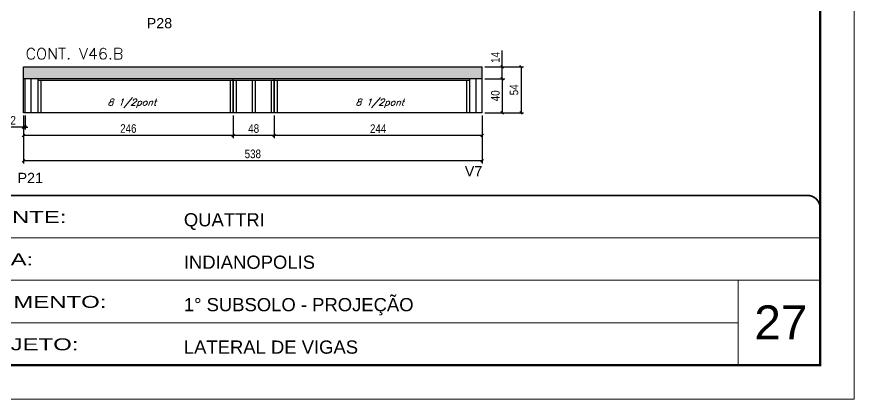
# Model space of a CAD drawing. Header units: millimetres. Extents: x 2921 to 9246, y 316 to 11751.
# Drawn here: x 6594 to 7576, y 2613 to 3062 of the extents above; entities that cross this region are included whole.
import ezdxf

# ---------------------------------------------------------------- set-up
doc = ezdxf.new("R2010")
doc.units = ezdxf.units.MM
doc.linetypes.add('CONTINUO', pattern=[0])
doc.linetypes.add('DASHED', pattern=[0.75, 0.5, -0.25])
for name, color, linetype in [('1', 3, 'Continuous'), ('5', 5, 'Continuous'), ('COTA', 241, 'Continuous'), ('Painéis', 200, 'Continuous'), ('SARR_2.2x7', 40, 'Continuous'), ('SARR_3.5x7', 81, 'Continuous'), ('texto', 7, 'Continuous')]:
    doc.layers.add(name, color=color, linetype=linetype)
for name, color, linetype, lineweight in [('CARIMBO', 255, 'Continuous', 9), ('Folhas', 255, 'Continuous', 9), ('SARRAFO DE PRESSAO', 251, 'DASHED', 9), ('Texto Seção', 7, 'Continuous', 15)]:
    doc.layers.add(name, color=color, linetype=linetype, lineweight=lineweight)
doc.styles.add('arial', font='arial.ttf')
doc.styles.add('COTA TECNICA', font='techl___.ttf', dxfattribs={"height": 10})
doc.styles.add('REGUA-120', font='ROMANS.shx', dxfattribs={"height": 15})
doc.styles.add('Romans', font='romans.shx')
doc.styles.get("Standard").update_dxf_attribs({"font": 'arial.ttf'})
doc.styles.add('Tecnologia', font='')
doc.styles.get('Tecnologia').set_extended_font_data('Forgotten Futurist')
doc.dimstyles.new('PAINEL', dxfattribs={"dimtxt": 10, "dimasz": 3, "dimexe": 3, "dimexo": 3, "dimgap": 3, "dimtad": 1, "dimdec": 1, "dimzin": 12, "dimdsep": 46, "dimtxsty": 'COTA TECNICA', "dimblk1": 'OBLIQUE', "dimblk2": 'OBLIQUE', "dimsah": 1, "dimcen": 0.9, "dimclrd": 4, "dimclre": 4, "dimclrt": 240, "dimadec": 1, "dimazin": 3, "dimtfac": 1, "dimtdec": 1, "dimtmove": 0, "dimatfit": 3, "dimfxl": 1, "dimtolj": 1, "dimtzin": 12, "dimarcsym": 0})

# ---------------------------------------------------------------- blocks, each defined once
blk = doc.blocks.new('9999999999')
at = {"color": 30, "linetype": 'CONTINUO'}
for p, q in [((98564.56, 34379.64), (99583.98, 34379.64)), ((98564.56, 34329.83), (99487.98, 34329.83)), ((99583.98, 34329.83), (99487.98, 34329.83)), ((99487.98, 34329.83), (99487.98, 34230.21)), ((98564.56, 34280.02), (99487.98, 34280.02))]:
    blk.add_line(p, q, dxfattribs=at)
at = {"color": 30, "linetype": 'CONTINUO', "const_width": 2}
blk.add_lwpolyline([(99583.98, 34230.21), (99583.98, 34414.45, 0.414214), (99568.98, 34429.45), (98228.98, 34429.45, 0.414214), (98213.98, 34414.45), (98213.98, 34245.21, 0.414214), (98228.98, 34230.21), (99583.98, 34230.21)], format="xyb", dxfattribs=at)
at = {"layer": 'Folhas'}
blk.add_lwpolyline([(98138.98, 34190.21), (99623.98, 34190.21), (99623.98, 35240.21), (98138.98, 35240.21)], close=True, dxfattribs=at)
at = {"layer": 'Folhas', "color": 30, "const_width": 3}
blk.add_lwpolyline([(98213.98, 34230.21), (99583.98, 34230.21), (99583.98, 35200.21), (98213.98, 35200.21)], close=True, dxfattribs=at)
at = {"color": 7, "linetype": 'Continuous', "ltscale": 5, "style": 'arial'}
for s, height, p in [('QUATTRI', 15.483, (98837.68, 34393.13)), ('INDIANOPOLIS', 15.4829, (98837.68, 34343.32)), ('1° SUBSOLO - PROJEÇÃO', 15.4829, (98837.68, 34293.51)), ('LATERAL DE VIGAS', 15.4829, (98837.68, 34243.7))]:
    blk.add_text(s, height=height, dxfattribs=at).set_placement(p)
at = {"layer": 'Folhas', "color": 7, "style": 'Tecnologia', "width": 1.5}
for s, p in [('CLIENTE:', (98573.65, 34397.17)), ('OBRA:', (98573.65, 34347.31)), ('PAVIMENTO:', (98573.65, 34297.5)), ('PROJETO:', (98573.65, 34247.69))]:
    blk.add_text(s, height=14, dxfattribs=at).set_placement(p)
blk = doc.blocks.new('_Oblique')
at = {"layer": '1', "color": 0, "lineweight": -2}
blk.add_line((-0.5, -0.5), (0.5, 0.5), dxfattribs=at)
blk = doc.blocks.new('*D450')
at = {"layer": 'COTA', "color": 4, "linetype": 'ByBlock', "lineweight": -2, "transparency": 16777216}
for p, q in [((6895.72, 2946.22), (6895.72, 2919.68)), ((7139.72, 2946.22), (7139.72, 2919.68)), ((7139.72, 2922.68), (6895.72, 2922.68))]:
    blk.add_line(p, q, dxfattribs=at)
at = {"layer": 'Defpoints', "color": 0, "linetype": 'ByBlock', "transparency": 16777216}
for p in [(6895.72, 2949.22), (7139.72, 2949.22), (6895.72, 2922.68)]:
    blk.add_point(p, dxfattribs=at)
at = {"layer": 'COTA', "color": 4, "linetype": 'ByBlock', "lineweight": -2, "transparency": 16777216, "xscale": 3, "yscale": 3, "zscale": 3, "rotation": 180}
blk.add_blockref('_Oblique', (6895.72, 2922.68), dxfattribs=at)
at = {"layer": 'COTA', "color": 4, "linetype": 'ByBlock', "lineweight": -2, "transparency": 16777216, "xscale": 3, "yscale": 3, "zscale": 3}
blk.add_blockref('_Oblique', (7139.72, 2922.68), dxfattribs=at)
at = {"layer": 'COTA', "color": 240, "linetype": 'ByBlock', "transparency": 16777216, "insert": (7017.72, 2930.75), "char_height": 10, "attachment_point": 5, "style": 'COTA TECNICA'}
blk.add_mtext('\\A1;244', dxfattribs=at)
blk = doc.blocks.new('*D451')
at = {"layer": 'COTA', "color": 4, "linetype": 'ByBlock', "lineweight": -2, "transparency": 16777216}
for p, q in [((6601.72, 2946.22), (6601.72, 2919.68)), ((6847.72, 2946.22), (6847.72, 2919.68)), ((6847.72, 2922.68), (6601.72, 2922.68))]:
    blk.add_line(p, q, dxfattribs=at)
at = {"layer": 'Defpoints', "color": 0, "linetype": 'ByBlock', "transparency": 16777216}
for p in [(6601.72, 2949.22), (6847.72, 2949.22), (6601.72, 2922.68)]:
    blk.add_point(p, dxfattribs=at)
at = {"layer": 'COTA', "color": 4, "linetype": 'ByBlock', "lineweight": -2, "transparency": 16777216, "xscale": 3, "yscale": 3, "zscale": 3, "rotation": 180}
blk.add_blockref('_Oblique', (6601.72, 2922.68), dxfattribs=at)
at = {"layer": 'COTA', "color": 4, "linetype": 'ByBlock', "lineweight": -2, "transparency": 16777216, "xscale": 3, "yscale": 3, "zscale": 3}
blk.add_blockref('_Oblique', (6847.72, 2922.68), dxfattribs=at)
at = {"layer": 'COTA', "color": 240, "linetype": 'ByBlock', "transparency": 16777216, "insert": (6724.72, 2930.78), "char_height": 10, "width": 210.731, "attachment_point": 5, "style": 'COTA TECNICA'}
blk.add_mtext('\\A1;246', dxfattribs=at)
blk = doc.blocks.new('*D1004')
at = {"layer": 'COTA', "color": 4, "linetype": 'ByBlock', "lineweight": -2, "transparency": 16777216}
for p, q in [((6601.72, 2946.22), (6601.72, 2889.8)), ((7139.72, 2946.22), (7139.72, 2889.8)), ((7139.72, 2892.8), (6601.72, 2892.8))]:
    blk.add_line(p, q, dxfattribs=at)
at = {"layer": 'Defpoints', "color": 0, "linetype": 'ByBlock', "transparency": 16777216}
for p in [(6601.72, 2949.22), (7139.72, 2949.22), (6601.72, 2892.8)]:
    blk.add_point(p, dxfattribs=at)
at = {"layer": 'COTA', "color": 4, "linetype": 'ByBlock', "lineweight": -2, "transparency": 16777216, "xscale": 3, "yscale": 3, "zscale": 3, "rotation": 180}
blk.add_blockref('_Oblique', (6601.72, 2892.8), dxfattribs=at)
at = {"layer": 'COTA', "color": 4, "linetype": 'ByBlock', "lineweight": -2, "transparency": 16777216, "xscale": 3, "yscale": 3, "zscale": 3}
blk.add_blockref('_Oblique', (7139.72, 2892.8), dxfattribs=at)
at = {"layer": 'COTA', "color": 240, "linetype": 'ByBlock', "transparency": 16777216, "insert": (6870.72, 2901.04), "char_height": 10, "attachment_point": 5, "style": 'COTA TECNICA'}
blk.add_mtext('\\A1;538', dxfattribs=at)
blk = doc.blocks.new('*D452')
at = {"layer": 'COTA', "color": 4, "linetype": 'ByBlock', "lineweight": -2, "transparency": 16777216}
for p, q in [((6847.72, 2946.22), (6847.72, 2919.68)), ((6895.72, 2946.22), (6895.72, 2919.68)), ((6895.72, 2922.68), (6847.72, 2922.68))]:
    blk.add_line(p, q, dxfattribs=at)
at = {"layer": 'Defpoints', "color": 0, "linetype": 'ByBlock', "transparency": 16777216}
for p in [(6847.72, 2949.22), (6895.72, 2949.22), (6847.72, 2922.68)]:
    blk.add_point(p, dxfattribs=at)
at = {"layer": 'COTA', "color": 4, "linetype": 'ByBlock', "lineweight": -2, "transparency": 16777216, "xscale": 3, "yscale": 3, "zscale": 3, "rotation": 180}
blk.add_blockref('_Oblique', (6847.72, 2922.68), dxfattribs=at)
at = {"layer": 'COTA', "color": 4, "linetype": 'ByBlock', "lineweight": -2, "transparency": 16777216, "xscale": 3, "yscale": 3, "zscale": 3}
blk.add_blockref('_Oblique', (6895.72, 2922.68), dxfattribs=at)
at = {"layer": 'COTA', "color": 240, "linetype": 'ByBlock', "transparency": 16777216, "insert": (6871.72, 2930.77), "char_height": 10, "attachment_point": 5, "style": 'COTA TECNICA'}
blk.add_mtext('\\A1;48', dxfattribs=at)
blk = doc.blocks.new('*D453')
at = {"layer": 'COTA', "color": 4, "linetype": 'ByBlock', "lineweight": -2, "transparency": 16777216}
for p, q in [((6601.72, 2946.22), (6601.72, 2929.55)), ((6603.72, 2946.22), (6603.72, 2929.55)), ((6601.72, 2932.55), (6583.6, 2932.55)), ((6603.72, 2932.55), (6601.72, 2932.55)), ((6603.72, 2932.55), (6606.72, 2932.55))]:
    blk.add_line(p, q, dxfattribs=at)
at = {"layer": 'Defpoints', "color": 0, "linetype": 'ByBlock', "transparency": 16777216}
for p in [(6601.72, 2949.22), (6603.72, 2949.22), (6601.72, 2932.55)]:
    blk.add_point(p, dxfattribs=at)
at = {"layer": 'COTA', "color": 4, "linetype": 'ByBlock', "lineweight": -2, "transparency": 16777216, "xscale": 3, "yscale": 3, "zscale": 3}
blk.add_blockref('_Oblique', (6601.72, 2932.55), dxfattribs=at)
at = {"layer": 'COTA', "color": 4, "linetype": 'ByBlock', "lineweight": -2, "transparency": 16777216, "xscale": 3, "yscale": 3, "zscale": 3, "rotation": 180}
blk.add_blockref('_Oblique', (6603.72, 2932.55), dxfattribs=at)
at = {"layer": 'COTA', "color": 240, "linetype": 'ByBlock', "transparency": 16777216, "insert": (6589.66, 2940.55), "char_height": 10, "attachment_point": 5, "style": 'COTA TECNICA'}
blk.add_mtext('\\A1;2', dxfattribs=at)
blk = doc.blocks.new('*D454')
at = {"layer": 'Defpoints', "color": 0, "transparency": 16777216}
for p in [(7139.72, 2989.22), (7139.72, 2949.22), (7163.3, 2949.22)]:
    blk.add_point(p, dxfattribs=at)
at = {"layer": 'Painéis', "color": 4, "lineweight": -2, "transparency": 16777216}
for p, q in [((7142.72, 2989.22), (7166.3, 2989.22)), ((7163.3, 2989.22), (7163.3, 2949.22)), ((7142.72, 2949.22), (7166.3, 2949.22))]:
    blk.add_line(p, q, dxfattribs=at)
at = {"layer": 'Painéis', "color": 4, "lineweight": -2, "transparency": 16777216, "xscale": 3, "yscale": 3, "zscale": 3}
for p, rotation in [((7163.3, 2989.22), 90), ((7163.3, 2949.22), 270)]:
    blk.add_blockref('_Oblique', p, dxfattribs=dict(at, rotation=rotation))
at = {"layer": 'Painéis', "color": 240, "lineweight": 5, "transparency": 16777216, "insert": (7155.2, 2969.22), "char_height": 10, "attachment_point": 5, "rotation": 90, "style": 'COTA TECNICA'}
blk.add_mtext('\\A1;40', dxfattribs=at)
blk = doc.blocks.new('*D455')
at = {"layer": 'Defpoints', "color": 0, "transparency": 16777216}
for p in [(7139.72, 3003.22), (7163.3, 3003.22), (7139.72, 2989.22)]:
    blk.add_point(p, dxfattribs=at)
at = {"layer": 'Painéis', "color": 4, "lineweight": -2, "transparency": 16777216}
for p, q in [((7163.3, 3003.22), (7163.3, 3022.33)), ((7142.72, 3003.22), (7166.3, 3003.22)), ((7163.3, 2989.22), (7163.3, 3003.22)), ((7142.72, 2989.22), (7166.3, 2989.22))]:
    blk.add_line(p, q, dxfattribs=at)
at = {"layer": 'Painéis', "color": 4, "lineweight": -2, "transparency": 16777216, "xscale": 3, "yscale": 3, "zscale": 3}
for p, rotation in [((7163.3, 3003.22), 90), ((7163.3, 2989.22), 270)]:
    blk.add_blockref('_Oblique', p, dxfattribs=dict(at, rotation=rotation))
at = {"layer": 'Painéis', "color": 240, "lineweight": 5, "transparency": 16777216, "insert": (7155.23, 3014.28), "char_height": 10, "attachment_point": 5, "rotation": 90, "style": 'COTA TECNICA'}
blk.add_mtext('\\A1;14', dxfattribs=at)
blk = doc.blocks.new('*D456')
at = {"layer": 'Defpoints', "color": 0, "transparency": 16777216}
for p in [(7139.72, 3003.22), (7139.72, 2949.22), (7185.29, 2949.22)]:
    blk.add_point(p, dxfattribs=at)
at = {"layer": 'Painéis', "color": 4, "lineweight": -2, "transparency": 16777216}
for p, q in [((7142.72, 3003.22), (7188.29, 3003.22)), ((7185.29, 3003.22), (7185.29, 2949.22)), ((7142.72, 2949.22), (7188.29, 2949.22))]:
    blk.add_line(p, q, dxfattribs=at)
at = {"layer": 'Painéis', "color": 4, "lineweight": -2, "transparency": 16777216, "xscale": 3, "yscale": 3, "zscale": 3}
for p, rotation in [((7185.29, 3003.22), 90), ((7185.29, 2949.22), 270)]:
    blk.add_blockref('_Oblique', p, dxfattribs=dict(at, rotation=rotation))
at = {"layer": 'Painéis', "color": 240, "lineweight": 5, "transparency": 16777216, "insert": (7177.18, 2976.22), "char_height": 10, "attachment_point": 5, "rotation": 90, "style": 'COTA TECNICA'}
blk.add_mtext('\\A1;54', dxfattribs=at)

msp = doc.modelspace()

# ---------------------------------------------------------------- hatches: boundary and pattern name
at = {"layer": 'COTA', "linetype": 'ByBlock'}
h = msp.add_hatch(dxfattribs=at)
h.set_pattern_fill('AR-CONC', color=256, scale=0.03)
h.set_pattern_definition([(50, (-125107.7465, -30894.738), (5.46554007, -0.47817257), [0.5715, -6.2865]), (355, (-125107.7465, -30894.738), (-1.05730264, 5.73170536), [0.4572, -5.02921753]), (100.4514447, (-125107.291, -30894.778), (4.40823741, 5.25353256), [0.48570026, -5.34270734]), (46.1842, (-125107.7465, -30893.214), (8.13237123, -1.26126984), [0.85725, -9.42975]), (96.6355576, (-125107.069, -30893.319), (7.122124, 7.42278374), [0.7285507, -8.01406824]), (351.184151, (-125107.7465, -30893.214), (7.122124, 7.42278374), [0.685799, -7.54379196]), (21, (-125106.9845, -30893.595), (4.54843174, -3.06795595), [0.5715, -6.2865]), (326, (-125106.9845, -30893.595), (1.85406085, 5.52563898), [0.4572, -5.0292]), (71.451445, (-125106.6055, -30893.8507), (6.40249258, 2.45768307), [0.48570026, -5.34269813]), (37.5, (-125107.7465, -30894.738), (0.092658098, 2.536651166), [0, -4.96824, 0, -5.1054, 0, -5.04825]), (7.5, (-125107.7465, -30894.738), (2.004589875, 3.005417245), [0, -2.91084, 0, -4.85394, 0, -1.92405]), (327.5, (-125109.4458, -30894.738), (4.067717855, -0.17186232), [0, -1.905, 0, -5.9436, 0, -7.8867]), (317.5, (-125110.2078, -30894.738), (4.44387544, 0.76279473), [0, -2.4765, 0, -3.94716, 0, -5.6007])])
h.paths.add_polyline_path([(7139.72, 3003.22), (7139.72, 2989.22), (6601.72, 2989.22), (6601.72, 3003.22)])

# ---------------------------------------------------------------- linework, layer by layer
for p, q in [((6601.72, 3003.22), (7139.72, 3003.22)), ((6601.72, 2989.22), (6601.72, 3003.22)), ((7139.72, 2989.22), (7139.72, 3003.22))]:
    msp.add_line(p, q, dxfattribs=at)
at = {"layer": 'Painéis', "linetype": 'ByBlock'}
for p, q in [((7139.72, 2989.22), (6601.72, 2989.22)), ((6601.72, 2949.22), (6601.72, 2989.22)), ((6603.72, 2949.22), (6603.72, 2989.22)), ((6847.72, 2949.22), (6847.72, 2989.22)), ((6895.72, 2949.22), (6895.72, 2989.22)), ((7139.72, 2949.22), (7139.72, 2989.22)), ((7139.72, 2949.22), (6601.72, 2949.22))]:
    msp.add_line(p, q, dxfattribs=at)
at = {"layer": 'SARR_2.2x7', "linetype": 'Continuous'}
for p, q in [((6610.72, 2949.22), (6610.72, 2989.22)), ((6847.72, 2987.02), (6618.72, 2987.02)), ((6895.72, 2987.02), (6847.72, 2987.02)), ((7124.72, 2987.02), (6895.72, 2987.02)), ((7132.72, 2949.22), (7132.72, 2989.22))]:
    msp.add_line(p, q, dxfattribs=at)
at = {"layer": 'SARR_3.5x7'}
for p, q in [((6618.72, 2989.22), (6618.72, 2949.22)), ((6622.22, 2987.02), (6622.22, 2949.22)), ((6844.22, 2987.02), (6844.22, 2949.22)), ((6847.72, 2987.02), (6847.72, 2949.22)), ((6851.22, 2987.02), (6851.22, 2949.22)), ((6869.99, 2987.02), (6869.99, 2949.22)), ((6873.49, 2987.02), (6873.49, 2949.22)), ((6892.22, 2987.02), (6892.22, 2949.22)), ((6895.72, 2987.02), (6895.72, 2949.22)), ((6899.22, 2987.02), (6899.22, 2949.22)), ((7121.22, 2987.02), (7121.22, 2949.22)), ((7124.72, 2989.22), (7124.72, 2949.22)), ((6622.22, 2949.22), (6618.72, 2949.22)), ((6895.72, 2949.22), (6892.22, 2949.22)), ((6899.22, 2949.22), (6895.72, 2949.22)), ((7124.72, 2949.22), (7121.22, 2949.22))]:
    msp.add_line(p, q, dxfattribs=at)

# ---------------------------------------------------------------- block references
at = {"layer": 'SARRAFO DE PRESSAO', "color": 6, "linetype": 'ByBlock'}
msp.add_blockref('9999999999', (-92047.85, -31577.13), dxfattribs=at)

# ---------------------------------------------------------------- texts
at = {"layer": '5', "linetype": 'Continuous'}
for s, rotation, p in [('P28', 359.99996, (6746.28, 3048.52)), ('P21', 359.99996, (6594.78, 2866.83)), ('V7', 0.00004, (7119.38, 2874.71))]:
    msp.add_text(s, height=12, rotation=rotation, dxfattribs=at).set_placement(p)
at = {"layer": 'CARIMBO', "style": 'arial'}
msp.add_text('27', height=40, dxfattribs=at).set_placement((7458.99, 2683.22))
at = {"layer": 'texto', "color": 2, "char_height": 8, "attachment_point": 5, "style": 'Romans'}
for insert in [(6728.93, 2960.44), (7019.7, 2960.44)]:
    msp.add_mtext('{\\Q19;\\C256;8 1/2pont}', dxfattribs=dict(at, insert=insert))
at = {"layer": 'Texto Seção', "style": 'REGUA-120', "width": 1.05}
msp.add_text('CONT. V46.B', height=13, dxfattribs=at).set_placement((6604.24, 3012.1))

# ---------------------------------------------------------------- dimensions: what is measured, and where the dimension line sits
at = {"layer": 'COTA', "linetype": 'ByBlock'}
for base, p1, p2, picture, middle in [((6601.72, 2932.55), (6603.72, 2949.22), (6601.72, 2949.22), '*D453', (6589.66, 2940.55)), ((6601.72, 2892.8), (7139.72, 2949.22), (6601.72, 2949.22), '*D1004', (6870.72, 2901.04)), ((6847.72, 2922.68), (6895.72, 2949.22), (6847.72, 2949.22), '*D452', (6871.72, 2930.77)), ((6895.72, 2922.68), (7139.72, 2949.22), (6895.72, 2949.22), '*D450', (7017.72, 2930.75))]:
    dim = msp.add_linear_dim(base=base, p1=p1, p2=p2, angle=180, dimstyle='PAINEL', dxfattribs=at)
    dim.commit()
    dim.dimension.update_dxf_attribs({"geometry": picture, "text_midpoint": middle})
dim = msp.add_linear_dim(base=(6601.72, 2922.68), p1=(6847.72, 2949.22), p2=(6601.72, 2949.22), angle=180, dimstyle='PAINEL', override={"dimtmove": 1}, dxfattribs=at)
dim.commit()
dim.dimension.update_dxf_attribs({"geometry": '*D451', "text_midpoint": (6724.72, 2930.78)})
at = {"layer": 'Painéis', "lineweight": 5}
for base, p1, p2, picture, middle in [((7163.3, 3003.22), (7139.72, 2989.22), (7139.72, 3003.22), '*D455', (7155.23, 3014.28)), ((7185.29, 2949.22), (7139.72, 3003.22), (7139.72, 2949.22), '*D456', (7177.18, 2976.22)), ((7163.3, 2949.22), (7139.72, 2989.22), (7139.72, 2949.22), '*D454', (7155.2, 2969.22))]:
    dim = msp.add_linear_dim(base=base, p1=p1, p2=p2, angle=90, dimstyle='PAINEL', dxfattribs=at)
    dim.commit()
    dim.dimension.update_dxf_attribs({"geometry": picture, "text_midpoint": middle})

doc.saveas('drawing.dxf')
